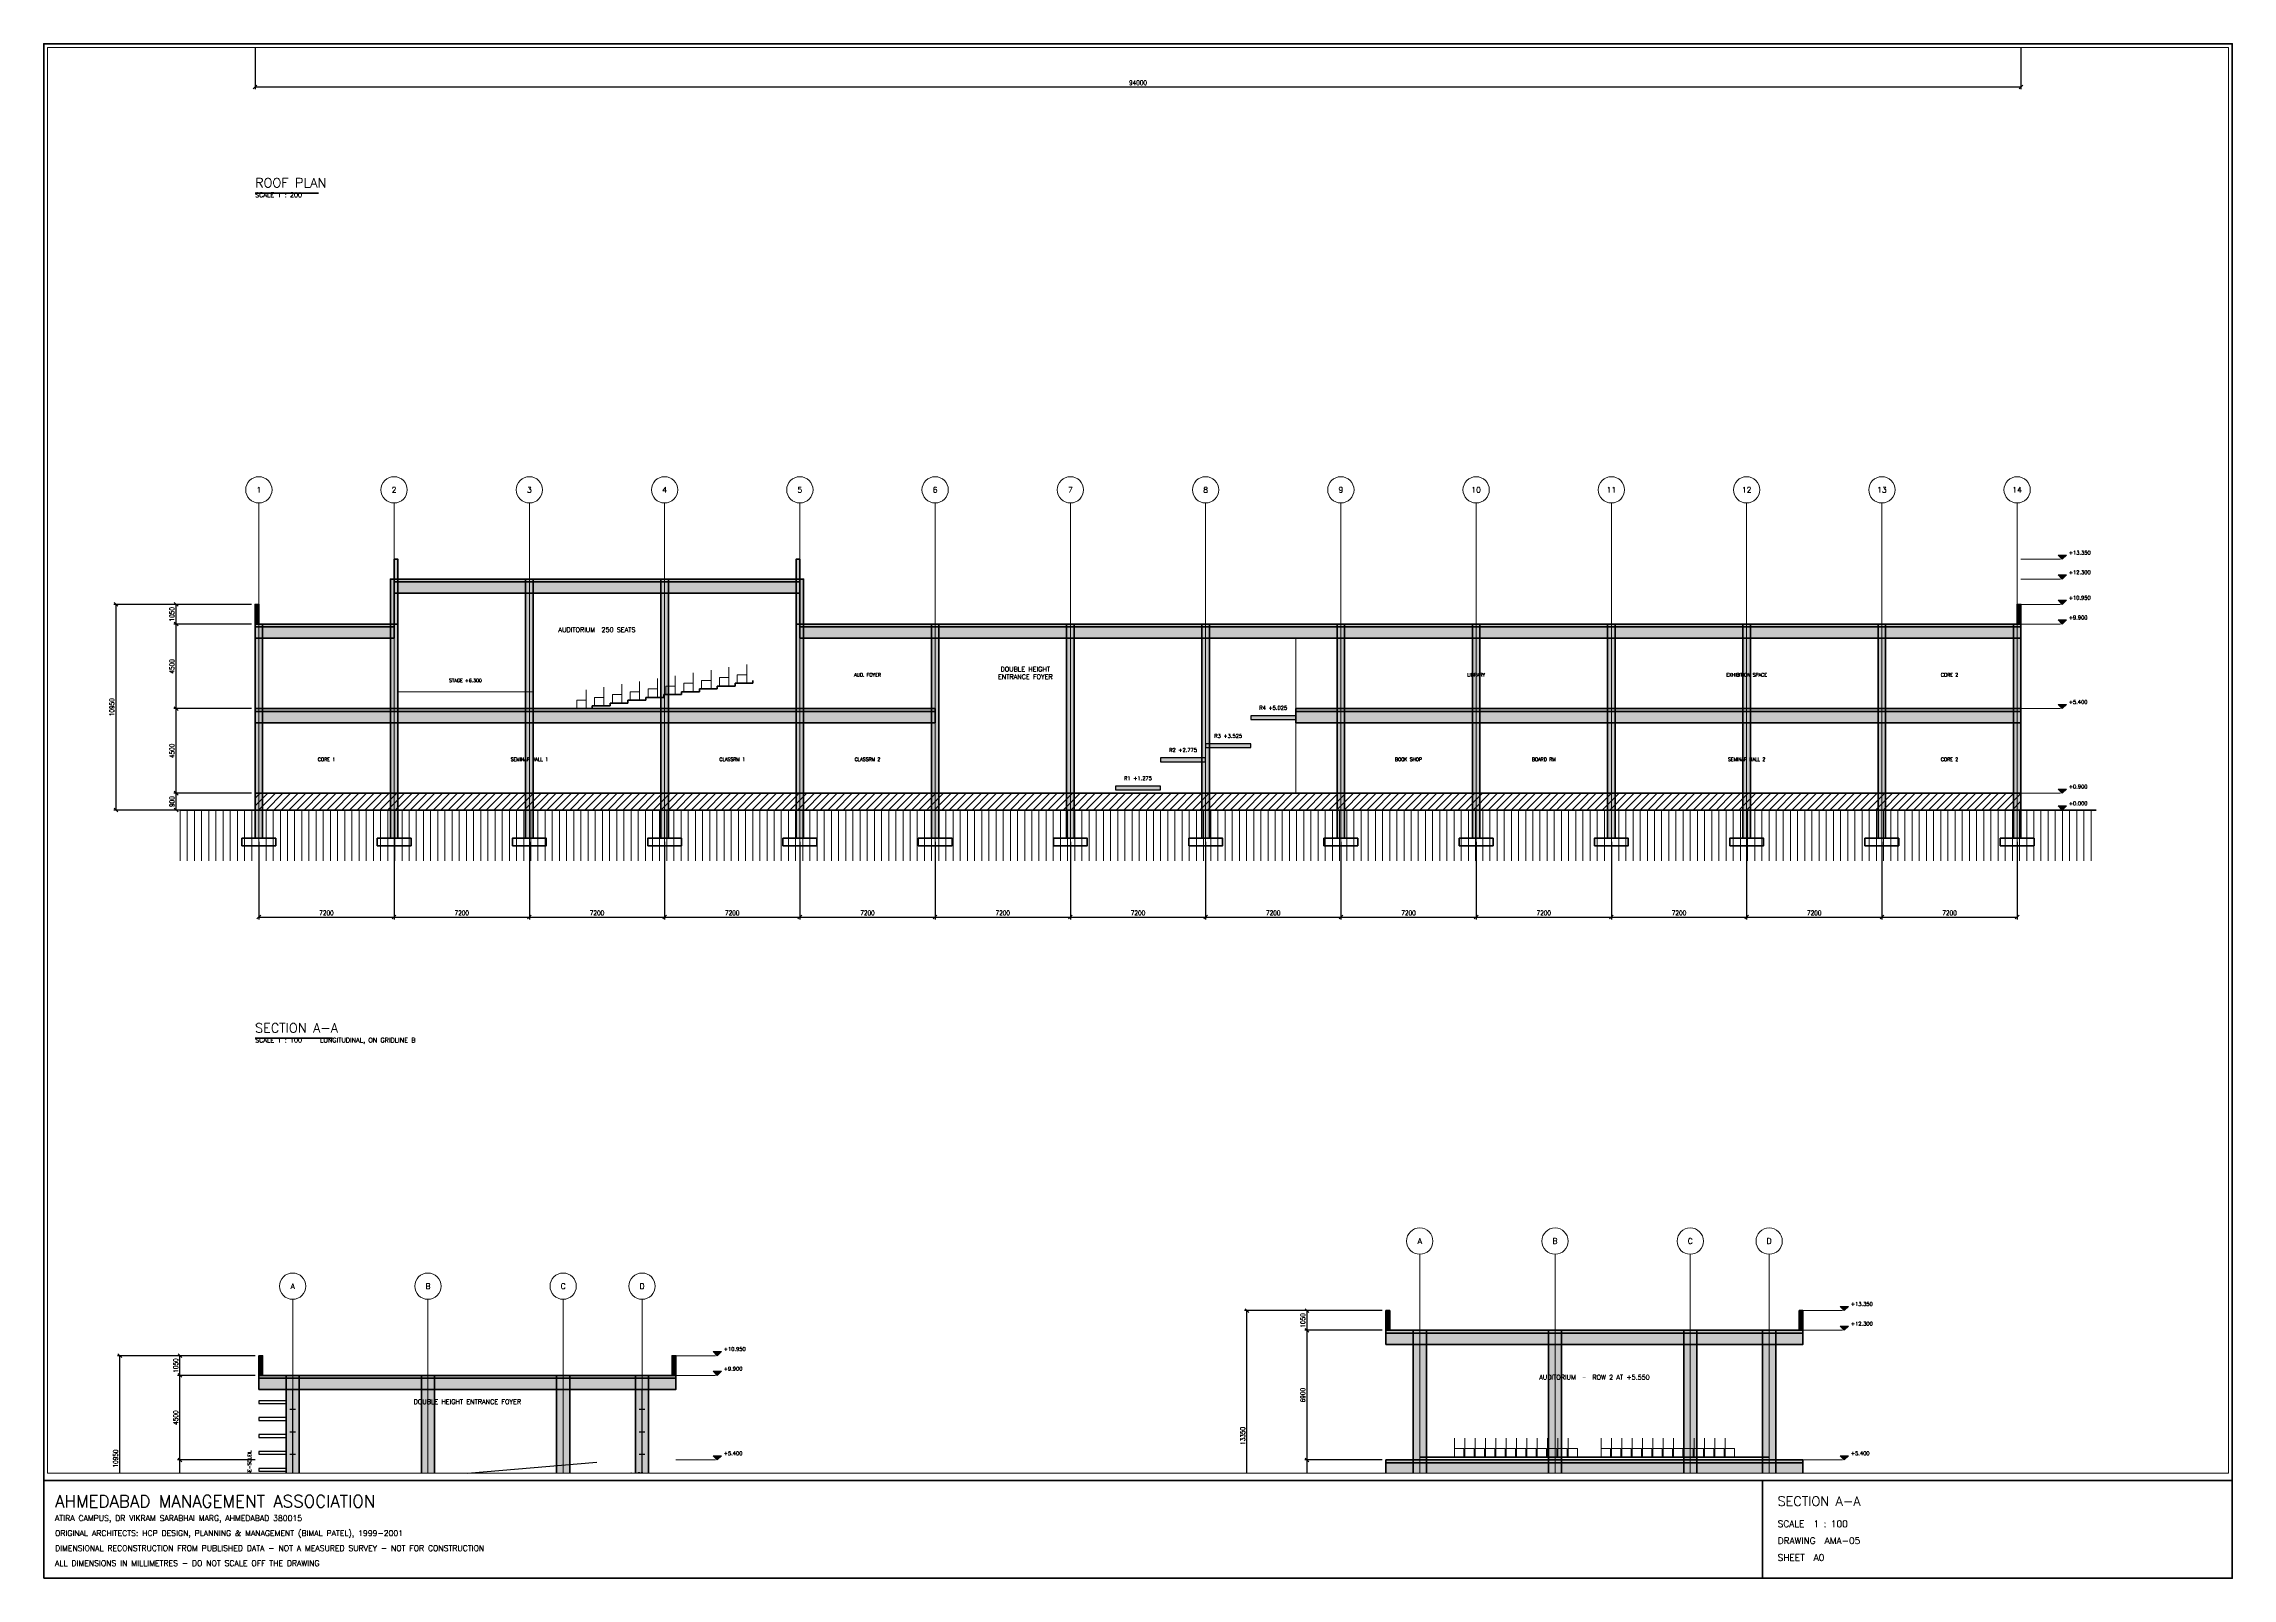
# Paper-space layout 'AMA-05 SECTION A-A' of a CAD drawing. Header units: millimetres. Extents: x 12 to 1177, y 12 to 829.
# The model-space entities are those that its viewports show. They can reach past a viewport. Long polylines and large blocks are cut down to what shows.
import ezdxf
from ezdxf.enums import TextEntityAlignment as Align

# ---------------------------------------------------------------- set-up
doc = ezdxf.new("R2010")
doc.units = ezdxf.units.MM
doc.header["$LTSCALE"] = 50
doc.linetypes.add('DASHDOT', pattern=[3.556, 2.54, -0.508, 0, -0.508])
doc.linetypes.add('DASHED', pattern=[1.524, 1.27, -0.254])
doc.layers.get('Defpoints').update_dxf_attribs({"lineweight": 0})
for name, color, linetype, lineweight in [('A-ANNO-DIMS', 2, 'Continuous', 13), ('A-ANNO-SYMB', 6, 'Continuous', 18), ('A-ANNO-TEXT', 7, 'Continuous', 18), ('A-ANNO-TITL', 7, 'Continuous', 35), ('A-ANNO-TTLB', 7, 'Continuous', 35), ('A-FLOR-LEVL', 6, 'Continuous', 18), ('A-FLOR-OTLN', 9, 'DASHED', 18), ('A-FLOR-RAMP', 3, 'Continuous', 25), ('A-GLAZ', 4, 'Continuous', 25), ('A-GRID', 8, 'DASHDOT', 13), ('A-GRID-IDEN', 8, 'Continuous', 13), ('A-LOUV', 30, 'Continuous', 25), ('A-SECT-BYND', 8, 'Continuous', 13), ('A-SECT-CUT', 7, 'Continuous', 70), ('A-SECT-GRND', 8, 'Continuous', 50), ('A-SECT-PATT', 254, 'Continuous', 9), ('S-COLS', 1, 'Continuous', 50), ('S-COLS-PATT', 254, 'Continuous', 9)]:
    doc.layers.add(name, color=color, linetype=linetype, lineweight=lineweight)
doc.styles.add('AMA-NOTE', font='romans.shx', dxfattribs={"width": 0.85})
doc.styles.add('AMA-TITLE', font='romand.shx', dxfattribs={"width": 0.9})
doc.dimstyles.new('AMA-100', dxfattribs={"dimscale": 100, "dimtxt": 2.5, "dimasz": 2.5, "dimexe": 1.25, "dimexo": 2, "dimgap": 1, "dimtad": 1, "dimdec": 0, "dimtxsty": 'AMA-NOTE', "dimtsz": 1, "dimcen": 2.5, "dimclrd": 8, "dimclre": 8, "dimclrt": 7, "dimazin": 3, "dimtfac": 1, "dimtmove": 0, "dimatfit": 3})

msp = doc.modelspace()

# ---------------------------------------------------------------- hatches: boundary and pattern name
at = {"layer": 'A-ANNO-SYMB'}
for points in [[(96000, -161650), (95780, -161430), (96220, -161430)], [(96000, -162700), (95780, -162480), (96220, -162480)], [(96000, -164050), (95780, -163830), (96220, -163830)], [(96000, -165100), (95780, -164880), (96220, -164880)], [(96000, -169600), (95780, -169380), (96220, -169380)], [(96000, -174100), (95780, -173880), (96220, -173880)], [(96000, -175000), (95780, -174780), (96220, -174780)], [(84400, -201650), (84180, -201430), (84620, -201430)], [(84400, -202700), (84180, -202480), (84620, -202480)], [(24400, -204050), (24180, -203830), (24620, -203830)], [(24400, -205100), (24180, -204880), (24620, -204880)], [(24400, -209600), (24180, -209380), (24620, -209380)], [(84400, -209600), (84180, -209380), (84620, -209380)], [(19142, -210725), (18922, -210505), (19362, -210505)]]:
    msp.add_hatch(color=7, dxfattribs=at).paths.add_polyline_path(points)
at = {"layer": 'A-SECT-PATT'}
for points in [[(7200, -165100), (7400, -165100), (7400, -161650), (7200, -161650)], [(28800, -165100), (28600, -165100), (28600, -161650), (28800, -161650)], [(7200, -162850), (28800, -162850), (28800, -162700), (7200, -162700)], [(7200, -163450), (28800, -163450), (28800, -162850), (7200, -162850)], [(-200, -165100), (0, -165100), (0, -164050), (-200, -164050)], [(93800, -165100), (93600, -165100), (93600, -164050), (93800, -164050)], [(-200, -165250), (7200, -165250), (7200, -165100), (-200, -165100)], [(-200, -165850), (7200, -165850), (7200, -165250), (-200, -165250)], [(28800, -165250), (93800, -165250), (93800, -165100), (28800, -165100)], [(28800, -165850), (93800, -165850), (93800, -165250), (28800, -165250)], [(-200, -169750), (36000, -169750), (36000, -169600), (-200, -169600)], [(-200, -170350), (36000, -170350), (36000, -169750), (-200, -169750)], [(52800, -170175), (55200, -170175), (55200, -169975), (52800, -169975)], [(55200, -169750), (93800, -169750), (93800, -169600), (55200, -169600)], [(55200, -170350), (93800, -170350), (93800, -169750), (55200, -169750)], [(48000, -172425), (50400, -172425), (50400, -172225), (48000, -172225)], [(50400, -171675), (52800, -171675), (52800, -171475), (50400, -171475)], [(45600, -173925), (48000, -173925), (48000, -173725), (45600, -173725)], [(60000, -202700), (60200, -202700), (60200, -201650), (60000, -201650)], [(60000, -202850), (82200, -202850), (82200, -202700), (60000, -202700)], [(82200, -202700), (82000, -202700), (82000, -201650), (82200, -201650)], [(60000, -203450), (82200, -203450), (82200, -202850), (60000, -202850)], [(0, -205100), (200, -205100), (200, -204050), (0, -204050)], [(22200, -205100), (22000, -205100), (22000, -204050), (22200, -204050)], [(0, -205250), (22200, -205250), (22200, -205100), (0, -205100)], [(0, -205850), (22200, -205850), (22200, -205250), (0, -205250)], [(60000, -209750), (82200, -209750), (82200, -209600), (60000, -209600)], [(4500, -211850), (18000, -210725), (18000, -210975), (4500, -212100)], [(18000, -210975), (20285, -210975), (20285, -210725), (18000, -210725)], [(60000, -210350), (82200, -210350), (82200, -209750), (60000, -209750)]]:
    msp.add_hatch(color=7, dxfattribs=at).paths.add_polyline_path(points)
h = msp.add_hatch(dxfattribs=at)
h.set_pattern_fill('ANSI31', scale=90)
h.paths.add_polyline_path([(-200, -175000), (93800, -175000), (93800, -174100), (-200, -174100)])
h = msp.add_hatch(dxfattribs=at)
h.set_pattern_fill('ANSI31', scale=120, angle=45)
h.paths.add_polyline_path([(-4200, -175000), (97800, -175000), (97800, -177700), (-4200, -177700)])
at = {"layer": 'S-COLS-PATT'}
for points in [[(7000, -176500), (7400, -176500), (7400, -162700), (7000, -162700)], [(14200, -176500), (14600, -176500), (14600, -162700), (14200, -162700)], [(21400, -176500), (21800, -176500), (21800, -162700), (21400, -162700)], [(28600, -176500), (29000, -176500), (29000, -162700), (28600, -162700)], [(-200, -176500), (200, -176500), (200, -165100), (-200, -165100)], [(35800, -176500), (36200, -176500), (36200, -165100), (35800, -165100)], [(43000, -176500), (43400, -176500), (43400, -165100), (43000, -165100)], [(50200, -176500), (50600, -176500), (50600, -165100), (50200, -165100)], [(57400, -176500), (57800, -176500), (57800, -165100), (57400, -165100)], [(64600, -176500), (65000, -176500), (65000, -165100), (64600, -165100)], [(71800, -176500), (72200, -176500), (72200, -165100), (71800, -165100)], [(79000, -176500), (79400, -176500), (79400, -165100), (79000, -165100)], [(86200, -176500), (86600, -176500), (86600, -165100), (86200, -165100)], [(93400, -176500), (93800, -176500), (93800, -165100), (93400, -165100)], [(61450, -216500), (62150, -216500), (62150, -202700), (61450, -202700)], [(68650, -216500), (69350, -216500), (69350, -202700), (68650, -202700)], [(75850, -216500), (76550, -216500), (76550, -202700), (75850, -202700)], [(80050, -216500), (80750, -216500), (80750, -202700), (80050, -202700)], [(1450, -216500), (2150, -216500), (2150, -205100), (1450, -205100)], [(8650, -216500), (9350, -216500), (9350, -205100), (8650, -205100)], [(15850, -216500), (16550, -216500), (16550, -205100), (15850, -205100)], [(20050, -216500), (20750, -216500), (20750, -205100), (20050, -205100)]]:
    msp.add_hatch(color=7, dxfattribs=at).paths.add_polyline_path(points)

# ---------------------------------------------------------------- linework, layer by layer
at = {"layer": 'A-ANNO-SYMB'}
for points in [[(96000, -161650), (95780, -161430), (96220, -161430)], [(96000, -162700), (95780, -162480), (96220, -162480)], [(96000, -164050), (95780, -163830), (96220, -163830)], [(96000, -165100), (95780, -164880), (96220, -164880)], [(96000, -169600), (95780, -169380), (96220, -169380)], [(96000, -174100), (95780, -173880), (96220, -173880)], [(96000, -175000), (95780, -174780), (96220, -174780)], [(84400, -201650), (84180, -201430), (84620, -201430)], [(84400, -202700), (84180, -202480), (84620, -202480)], [(24400, -204050), (24180, -203830), (24620, -203830)], [(24400, -205100), (24180, -204880), (24620, -204880)], [(24400, -209600), (24180, -209380), (24620, -209380)], [(84400, -209600), (84180, -209380), (84620, -209380)], [(19142, -210725), (18922, -210505), (19362, -210505)]]:
    msp.add_lwpolyline(points, close=True, dxfattribs=at)
at = {"layer": 'A-ANNO-TITL'}
for p, q in [((-200, -142150), (3175, -142150)), ((-200, -187150), (3925, -187150))]:
    msp.add_line(p, q, dxfattribs=at)
at = {"layer": 'A-FLOR-LEVL'}
for p, q in [((93800, -161650), (95900, -161650)), ((93800, -162700), (95900, -162700)), ((93800, -164050), (95900, -164050)), ((93800, -165100), (95900, -165100)), ((93800, -169600), (95900, -169600)), ((93800, -174100), (95900, -174100)), ((93800, -175000), (95900, -175000)), ((82200, -201650), (84300, -201650)), ((82200, -202700), (84300, -202700)), ((22200, -204050), (24300, -204050)), ((22200, -205100), (24300, -205100)), ((22200, -209600), (24300, -209600)), ((82200, -209600), (84300, -209600))]:
    msp.add_line(p, q, dxfattribs=at)
at = {"layer": 'A-FLOR-OTLN'}
for p, q in [((36000, -174100), (36000, -165850)), ((55200, -174100), (55200, -165850))]:
    msp.add_line(p, q, dxfattribs=at)
at = {"layer": 'A-FLOR-RAMP'}
msp.add_line((4500, -210850), (18000, -209725), dxfattribs=at)
for points in [[(52800, -170175), (55200, -170175), (55200, -169975), (52800, -169975)], [(48000, -172425), (50400, -172425), (50400, -172225), (48000, -172225)], [(50400, -171675), (52800, -171675), (52800, -171475), (50400, -171475)], [(45600, -173925), (48000, -173925), (48000, -173725), (45600, -173725)], [(4500, -211850), (18000, -210725), (18000, -210975), (4500, -212100)], [(18000, -210975), (20285, -210975), (20285, -210725), (18000, -210725)]]:
    msp.add_lwpolyline(points, close=True, dxfattribs=at)
at = {"layer": 'A-GLAZ'}
for p, q in [((1800, -214100), (1800, -205850)), ((20400, -214100), (20400, -205850)), ((1650, -206900), (1950, -206900)), ((20250, -206900), (20550, -206900)), ((1650, -208100), (1950, -208100)), ((20250, -208100), (20550, -208100)), ((1650, -209300), (1950, -209300)), ((20250, -209300), (20550, -209300)), ((1650, -210500), (1950, -210500)), ((20250, -210500), (20550, -210500)), ((61800, -214100), (61800, -210350)), ((80400, -214100), (80400, -210350))]:
    msp.add_line(p, q, dxfattribs=at)
at = {"layer": 'A-GRID'}
for p, q in [((0, -179500), (0, -158650)), ((7200, -179500), (7200, -158650)), ((14400, -179500), (14400, -158650)), ((21600, -179500), (21600, -158650)), ((28800, -179500), (28800, -158650)), ((36000, -179500), (36000, -158650)), ((43200, -179500), (43200, -158650)), ((50400, -179500), (50400, -158650)), ((57600, -179500), (57600, -158650)), ((64800, -179500), (64800, -158650)), ((72000, -179500), (72000, -158650)), ((79200, -179500), (79200, -158650)), ((86400, -179500), (86400, -158650)), ((93600, -179500), (93600, -158650)), ((61800, -219500), (61800, -198650)), ((69000, -219500), (69000, -198650)), ((76200, -219500), (76200, -198650)), ((80400, -219500), (80400, -198650)), ((1800, -219500), (1800, -201050)), ((9000, -219500), (9000, -201050)), ((16200, -219500), (16200, -201050)), ((20400, -219500), (20400, -201050))]:
    msp.add_line(p, q, dxfattribs=at)
at = {"layer": 'A-GRID-IDEN'}
for centre in [(0, -157950), (7200, -157950), (14400, -157950), (21600, -157950), (28800, -157950), (36000, -157950), (43200, -157950), (50400, -157950), (57600, -157950), (64800, -157950), (72000, -157950), (79200, -157950), (86400, -157950), (93600, -157950), (61800, -197950), (69000, -197950), (76200, -197950), (80400, -197950), (1800, -200350), (9000, -200350), (16200, -200350), (20400, -200350)]:
    msp.add_circle(centre, 700, dxfattribs=at)
at = {"layer": 'A-LOUV'}
for points in [[(0, -206600), (1450, -206600), (1450, -206450), (0, -206450)], [(0, -207500), (1450, -207500), (1450, -207350), (0, -207350)], [(0, -208400), (1450, -208400), (1450, -208250), (0, -208250)], [(0, -209300), (1450, -209300), (1450, -209150), (0, -209150)], [(0, -210200), (1450, -210200), (1450, -210050), (0, -210050)]]:
    msp.add_lwpolyline(points, close=True, dxfattribs=at)
at = {"layer": 'A-SECT-BYND'}
for p, q in [((23120, -168250), (23120, -167700)), ((24070, -168100), (24070, -167550)), ((25020, -167950), (25020, -167400)), ((25970, -167800), (25970, -167250)), ((17420, -169150), (17420, -168600)), ((18370, -169000), (18370, -168450)), ((19320, -168850), (19320, -168300)), ((20270, -168700), (20270, -168150)), ((21220, -168550), (21220, -168000)), ((22170, -168400), (22170, -167850)), ((63650, -209000), (63650, -208450)), ((64200, -209000), (64200, -208450)), ((64750, -209000), (64750, -208450)), ((65300, -209000), (65300, -208450)), ((65850, -209000), (65850, -208450)), ((66400, -209000), (66400, -208450)), ((66950, -209000), (66950, -208450)), ((67500, -209000), (67500, -208450)), ((68050, -209000), (68050, -208450)), ((68600, -209000), (68600, -208450)), ((69150, -209000), (69150, -208450)), ((69700, -209000), (69700, -208450)), ((71450, -209000), (71450, -208450)), ((72000, -209000), (72000, -208450)), ((72550, -209000), (72550, -208450)), ((73100, -209000), (73100, -208450)), ((73650, -209000), (73650, -208450)), ((74200, -209000), (74200, -208450)), ((74750, -209000), (74750, -208450)), ((75300, -209000), (75300, -208450)), ((75850, -209000), (75850, -208450)), ((76400, -209000), (76400, -208450)), ((76950, -209000), (76950, -208450)), ((77500, -209000), (77500, -208450)), ((78050, -209000), (78050, -208450))]:
    msp.add_line(p, q, dxfattribs=at)
for points in [[(7400, -169600), (14600, -169600), (14600, -168700), (7400, -168700)], [(18820, -169300), (19320, -169300), (19320, -168850), (18820, -168850)], [(19770, -169150), (20270, -169150), (20270, -168700), (19770, -168700)], [(20720, -169000), (21220, -169000), (21220, -168550), (20720, -168550)], [(21670, -168850), (22170, -168850), (22170, -168400), (21670, -168400)], [(22620, -168700), (23120, -168700), (23120, -168250), (22620, -168250)], [(23570, -168550), (24070, -168550), (24070, -168100), (23570, -168100)], [(24520, -168400), (25020, -168400), (25020, -167950), (24520, -167950)], [(25470, -168250), (25970, -168250), (25970, -167800), (25470, -167800)], [(16920, -169600), (17420, -169600), (17420, -169150), (16920, -169150)], [(17870, -169450), (18370, -169450), (18370, -169000), (17870, -169000)], [(63650, -209450), (64150, -209450), (64150, -209000), (63650, -209000)], [(64200, -209450), (64700, -209450), (64700, -209000), (64200, -209000)], [(64750, -209450), (65250, -209450), (65250, -209000), (64750, -209000)], [(65300, -209450), (65800, -209450), (65800, -209000), (65300, -209000)], [(65850, -209450), (66350, -209450), (66350, -209000), (65850, -209000)], [(66400, -209450), (66900, -209450), (66900, -209000), (66400, -209000)], [(66950, -209450), (67450, -209450), (67450, -209000), (66950, -209000)], [(67500, -209450), (68000, -209450), (68000, -209000), (67500, -209000)], [(68050, -209450), (68550, -209450), (68550, -209000), (68050, -209000)], [(68600, -209450), (69100, -209450), (69100, -209000), (68600, -209000)], [(69150, -209450), (69650, -209450), (69650, -209000), (69150, -209000)], [(69700, -209450), (70200, -209450), (70200, -209000), (69700, -209000)], [(71450, -209450), (71950, -209450), (71950, -209000), (71450, -209000)], [(72000, -209450), (72500, -209450), (72500, -209000), (72000, -209000)], [(72550, -209450), (73050, -209450), (73050, -209000), (72550, -209000)], [(73100, -209450), (73600, -209450), (73600, -209000), (73100, -209000)], [(73650, -209450), (74150, -209450), (74150, -209000), (73650, -209000)], [(74200, -209450), (74700, -209450), (74700, -209000), (74200, -209000)], [(74750, -209450), (75250, -209450), (75250, -209000), (74750, -209000)], [(75300, -209450), (75800, -209450), (75800, -209000), (75300, -209000)], [(75850, -209450), (76350, -209450), (76350, -209000), (75850, -209000)], [(76400, -209450), (76900, -209450), (76900, -209000), (76400, -209000)], [(76950, -209450), (77450, -209450), (77450, -209000), (76950, -209000)], [(77500, -209450), (78000, -209450), (78000, -209000), (77500, -209000)], [(78050, -209450), (78550, -209450), (78550, -209000), (78050, -209000)]]:
    msp.add_lwpolyline(points, close=True, dxfattribs=at)
at = {"layer": 'A-SECT-CUT'}
for p, q in [((21550, -169000), (21550, -168850)), ((21550, -168850), (22500, -168850)), ((22500, -168850), (22500, -168700)), ((22500, -168700), (23450, -168700)), ((23450, -168700), (23450, -168550)), ((23450, -168550), (24400, -168550)), ((24400, -168550), (24400, -168400)), ((24400, -168400), (25350, -168400)), ((25350, -168400), (25350, -168250)), ((25350, -168250), (26300, -168250)), ((26300, -168250), (26300, -168100)), ((7200, -169600), (16800, -169600)), ((16800, -169600), (17750, -169600)), ((17750, -169600), (17750, -169450)), ((17750, -169450), (18700, -169450)), ((18700, -169450), (18700, -169300)), ((18700, -169300), (19650, -169300)), ((19650, -169300), (19650, -169150)), ((19650, -169150), (20600, -169150)), ((20600, -169150), (20600, -169000)), ((20600, -169000), (21550, -169000)), ((61800, -209450), (80400, -209450))]:
    msp.add_line(p, q, dxfattribs=at)
for points in [[(7200, -165100), (7400, -165100), (7400, -161650), (7200, -161650)], [(28800, -165100), (28600, -165100), (28600, -161650), (28800, -161650)], [(7200, -162850), (28800, -162850), (28800, -162700), (7200, -162700)], [(7200, -163450), (28800, -163450), (28800, -162850), (7200, -162850)], [(-200, -165100), (0, -165100), (0, -164050), (-200, -164050)], [(93800, -165100), (93600, -165100), (93600, -164050), (93800, -164050)], [(-200, -165250), (7200, -165250), (7200, -165100), (-200, -165100)], [(-200, -165850), (7200, -165850), (7200, -165250), (-200, -165250)], [(28800, -165250), (93800, -165250), (93800, -165100), (28800, -165100)], [(28800, -165850), (93800, -165850), (93800, -165250), (28800, -165250)], [(-200, -169750), (36000, -169750), (36000, -169600), (-200, -169600)], [(-200, -170350), (36000, -170350), (36000, -169750), (-200, -169750)], [(55200, -169750), (93800, -169750), (93800, -169600), (55200, -169600)], [(55200, -170350), (93800, -170350), (93800, -169750), (55200, -169750)], [(-200, -175000), (93800, -175000), (93800, -174100), (-200, -174100)], [(-900, -176900), (900, -176900), (900, -176500), (-900, -176500)], [(6300, -176900), (8100, -176900), (8100, -176500), (6300, -176500)], [(13500, -176900), (15300, -176900), (15300, -176500), (13500, -176500)], [(20700, -176900), (22500, -176900), (22500, -176500), (20700, -176500)], [(27900, -176900), (29700, -176900), (29700, -176500), (27900, -176500)], [(35100, -176900), (36900, -176900), (36900, -176500), (35100, -176500)], [(42300, -176900), (44100, -176900), (44100, -176500), (42300, -176500)], [(49500, -176900), (51300, -176900), (51300, -176500), (49500, -176500)], [(56700, -176900), (58500, -176900), (58500, -176500), (56700, -176500)], [(63900, -176900), (65700, -176900), (65700, -176500), (63900, -176500)], [(71100, -176900), (72900, -176900), (72900, -176500), (71100, -176500)], [(78300, -176900), (80100, -176900), (80100, -176500), (78300, -176500)], [(85500, -176900), (87300, -176900), (87300, -176500), (85500, -176500)], [(92700, -176900), (94500, -176900), (94500, -176500), (92700, -176500)], [(60000, -202700), (60200, -202700), (60200, -201650), (60000, -201650)], [(60000, -202850), (82200, -202850), (82200, -202700), (60000, -202700)], [(82200, -202700), (82000, -202700), (82000, -201650), (82200, -201650)], [(60000, -203450), (82200, -203450), (82200, -202850), (60000, -202850)], [(0, -205100), (200, -205100), (200, -204050), (0, -204050)], [(22200, -205100), (22000, -205100), (22000, -204050), (22200, -204050)], [(0, -205250), (22200, -205250), (22200, -205100), (0, -205100)], [(0, -205850), (22200, -205850), (22200, -205250), (0, -205250)], [(60000, -209750), (82200, -209750), (82200, -209600), (60000, -209600)], [(60000, -210350), (82200, -210350), (82200, -209750), (60000, -209750)]]:
    msp.add_lwpolyline(points, close=True, dxfattribs=at)
at = {"layer": 'A-SECT-GRND'}
msp.add_line((-4200, -175000), (97800, -175000), dxfattribs=at)
at = {"layer": 'S-COLS'}
for points in [[(7000, -176500), (7400, -176500), (7400, -162700), (7000, -162700)], [(14200, -176500), (14600, -176500), (14600, -162700), (14200, -162700)], [(21400, -176500), (21800, -176500), (21800, -162700), (21400, -162700)], [(28600, -176500), (29000, -176500), (29000, -162700), (28600, -162700)], [(-200, -176500), (200, -176500), (200, -165100), (-200, -165100)], [(35800, -176500), (36200, -176500), (36200, -165100), (35800, -165100)], [(43000, -176500), (43400, -176500), (43400, -165100), (43000, -165100)], [(50200, -176500), (50600, -176500), (50600, -165100), (50200, -165100)], [(57400, -176500), (57800, -176500), (57800, -165100), (57400, -165100)], [(64600, -176500), (65000, -176500), (65000, -165100), (64600, -165100)], [(71800, -176500), (72200, -176500), (72200, -165100), (71800, -165100)], [(79000, -176500), (79400, -176500), (79400, -165100), (79000, -165100)], [(86200, -176500), (86600, -176500), (86600, -165100), (86200, -165100)], [(93400, -176500), (93800, -176500), (93800, -165100), (93400, -165100)], [(61450, -216500), (62150, -216500), (62150, -202700), (61450, -202700)], [(68650, -216500), (69350, -216500), (69350, -202700), (68650, -202700)], [(75850, -216500), (76550, -216500), (76550, -202700), (75850, -202700)], [(80050, -216500), (80750, -216500), (80750, -202700), (80050, -202700)], [(1450, -216500), (2150, -216500), (2150, -205100), (1450, -205100)], [(8650, -216500), (9350, -216500), (9350, -205100), (8650, -205100)], [(15850, -216500), (16550, -216500), (16550, -205100), (15850, -205100)], [(20050, -216500), (20750, -216500), (20750, -205100), (20050, -205100)]]:
    msp.add_lwpolyline(points, close=True, dxfattribs=at)

# ---------------------------------------------------------------- texts
at = {"layer": 'A-ANNO-SYMB', "style": 'AMA-NOTE'}
for s, p in [('+13.350', (96350, -161298)), ('+12.300', (96350, -162348)), ('+10.950', (96350, -163698)), ('+9.900', (96350, -164748)), ('+5.400', (96350, -169248)), ('+0.900', (96350, -173748)), ('+0.000', (96350, -174648)), ('+13.350', (84750, -201298)), ('+12.300', (84750, -202348)), ('+10.950', (24750, -203698)), ('+9.900', (24750, -204748)), ('+5.400', (24750, -209248)), ('+5.400', (84750, -209248)), ('+4.275', (19492, -210373))]:
    msp.add_text(s, height=200, dxfattribs=at).set_placement(p, align=Align.MIDDLE_LEFT)
for s, p in [('R4 +5.025', (54000, -169555)), ('R3 +3.525', (51600, -171055)), ('R2 +2.775', (49200, -171805)), ('R1 +1.275', (46800, -173305))]:
    msp.add_text(s, height=200, dxfattribs=at).set_placement(p, align=Align.MIDDLE_CENTER)
at = {"layer": 'A-ANNO-TEXT', "style": 'AMA-NOTE'}
for s, height, p in [('AUDITORIUM  250 SEATS', 250, (18000, -165400)), ('AUD. FOYER', 180, (32400, -167800)), ('DOUBLE HEIGHT', 250, (40800, -167500)), ('LIBRARY', 180, (64800, -167800)), ('EXHIBITION SPACE', 180, (79200, -167800)), ('CORE 2', 180, (90000, -167800)), ('STAGE +6.300', 180, (11000, -168100)), ('ENTRANCE FOYER', 250, (40800, -167900)), ('CORE 1', 180, (3600, -172300)), ('SEMINAR HALL 1', 180, (14400, -172300)), ('CLASSRM 1', 180, (25200, -172300)), ('CLASSRM 2', 180, (32400, -172300)), ('BOOK SHOP', 180, (61200, -172300)), ('BOARD RM', 180, (68400, -172300)), ('SEMINAR HALL 2', 180, (79200, -172300)), ('CORE 2', 180, (90000, -172300)), ('AUDITORIUM  —  ROW 2 AT +5.550', 250, (71100, -205200)), ('DOUBLE HEIGHT ENTRANCE FOYER', 250, (11100, -206500))]:
    msp.add_text(s, height=height, dxfattribs=at).set_placement(p, align=Align.MIDDLE_CENTER)
msp.add_text('CONCRETE BRISE-SOLEIL', height=180, rotation=90, dxfattribs=at).set_placement((-500, -209100), align=Align.MIDDLE_RIGHT)
msp.add_text('RAMP 1:12', height=180, rotation=4, dxfattribs=at).set_placement((11250, -210588), align=Align.MIDDLE_CENTER)
at = {"layer": 'A-ANNO-TITL'}
for s, height, style, p in [('SCALE 1 : 200', 250, 'AMA-NOTE', (-200, -142450)), ('ROOF PLAN', 500, 'AMA-TITLE', (-200, -142000)), ('SECTION A-A', 500, 'AMA-TITLE', (-200, -187000)), ('SCALE 1 : 100    LONGITUDINAL, ON GRIDLINE B', 250, 'AMA-NOTE', (-200, -187450))]:
    msp.add_text(s, height=height, dxfattribs=dict(at, style=style)).set_placement(p, align=Align.BOTTOM_LEFT)
at = {"layer": 'A-GRID-IDEN', "style": 'AMA-TITLE'}
for s, p in [('1', (0, -157950)), ('2', (7200, -157950)), ('3', (14400, -157950)), ('4', (21600, -157950)), ('5', (28800, -157950)), ('6', (36000, -157950)), ('7', (43200, -157950)), ('8', (50400, -157950)), ('9', (57600, -157950)), ('10', (64800, -157950)), ('11', (72000, -157950)), ('12', (79200, -157950)), ('13', (86400, -157950)), ('14', (93600, -157950)), ('A', (61800, -197950)), ('B', (69000, -197950)), ('C', (76200, -197950)), ('D', (80400, -197950)), ('A', (1800, -200350)), ('B', (9000, -200350)), ('C', (16200, -200350)), ('D', (20400, -200350))]:
    msp.add_text(s, height=300, dxfattribs=at).set_placement(p, align=Align.MIDDLE_CENTER)

# ---------------------------------------------------------------- dimensions: what is measured, and where the dimension line sits
at = {"layer": 'A-ANNO-DIMS'}
for base, p1, p2 in [((-200, -136500), (-200, -120000), (93800, -120000)), ((0, -180700), (0, -176500), (7200, -176500)), ((7200, -180700), (7200, -176500), (14400, -176500)), ((14400, -180700), (14400, -176500), (21600, -176500)), ((21600, -180700), (21600, -176500), (28800, -176500)), ((28800, -180700), (28800, -176500), (36000, -176500)), ((36000, -180700), (36000, -176500), (43200, -176500)), ((43200, -180700), (43200, -176500), (50400, -176500)), ((50400, -180700), (50400, -176500), (57600, -176500)), ((57600, -180700), (57600, -176500), (64800, -176500)), ((64800, -180700), (64800, -176500), (72000, -176500)), ((72000, -180700), (72000, -176500), (79200, -176500)), ((79200, -180700), (79200, -176500), (86400, -176500)), ((86400, -180700), (86400, -176500), (93600, -176500))]:
    msp.add_linear_dim(base=base, p1=p1, p2=p2, dimstyle='AMA-100', dxfattribs=at).render()
for base, p1, p2 in [((-7600, -175000), (-200, -175000), (-200, -164050)), ((-4400, -165100), (-200, -165100), (-200, -164050)), ((-4400, -169600), (-200, -169600), (-200, -165100)), ((-4400, -174100), (-200, -174100), (-200, -169600)), ((-4400, -175000), (-200, -175000), (-200, -174100)), ((52600, -215000), (60000, -215000), (60000, -201650)), ((55800, -202700), (60000, -202700), (60000, -201650)), ((55800, -209600), (60000, -209600), (60000, -202700)), ((-7400, -215000), (0, -215000), (0, -204050)), ((-4200, -205100), (0, -205100), (0, -204050)), ((-4200, -209600), (0, -209600), (0, -205100)), ((-4200, -214100), (0, -214100), (0, -209600)), ((55800, -214100), (60000, -214100), (60000, -209600))]:
    msp.add_linear_dim(base=base, p1=p1, p2=p2, angle=90, dimstyle='AMA-100', dxfattribs=at).render()

psp = doc.layouts.new('AMA-05 SECTION A-A')

# ---------------------------------------------------------------- linework, layer by layer
at = {"layer": 'A-ANNO-TTLB'}
psp.add_line((927, 12), (927, 64), dxfattribs=at)
for points in [[(12, 12), (1177, 12), (1177, 829), (12, 829)], [(12, 12), (1177, 12), (1177, 64), (12, 64)]]:
    psp.add_lwpolyline(points, close=True, dxfattribs=at)

# ---------------------------------------------------------------- texts
for s, height, style, p in [('AHMEDABAD MANAGEMENT ASSOCIATION', 6.5, 'AMA-TITLE', (18, 53)), ('SECTION A-A', 5, 'AMA-TITLE', (935, 53)), ('ATIRA CAMPUS, DR VIKRAM SARABHAI MARG, AHMEDABAD 380015', 3, 'AMA-NOTE', (18, 44)), ('ORIGINAL ARCHITECTS: HCP DESIGN, PLANNING & MANAGEMENT (BIMAL PATEL), 1999-2001', 3, 'AMA-NOTE', (18, 36)), ('SCALE  1 : 100', 3.5, 'AMA-NOTE', (935, 41)), ('DIMENSIONAL RECONSTRUCTION FROM PUBLISHED DATA - NOT A MEASURED SURVEY - NOT FOR CONSTRUCTION', 3, 'AMA-NOTE', (18, 28)), ('SHEET  A0', 3.5, 'AMA-NOTE', (935, 23)), ('DRAWING  AMA-05', 3.5, 'AMA-NOTE', (935, 32)), ('ALL DIMENSIONS IN MILLIMETRES - DO NOT SCALE OFF THE DRAWING', 3, 'AMA-NOTE', (18, 20))]:
    psp.add_text(s, height=height, dxfattribs=dict(at, style=style)).set_placement(p, align=Align.MIDDLE_LEFT)

# ---------------------------------------------------------------- viewports
at = {"layer": 'DEFPOINTS'}
psp.add_viewport(center=(594.5, 447.5), size=(1161, 759), view_center_point=(46800, -172350), view_height=75900, dxfattribs=at)

doc.saveas('drawing.dxf')
